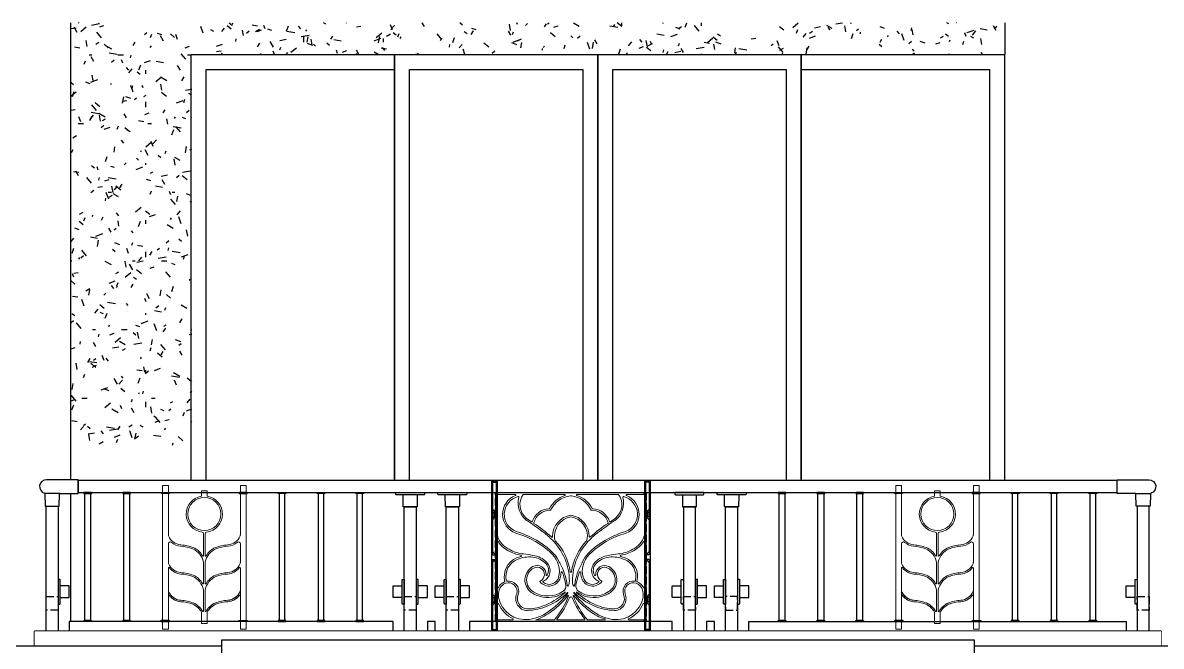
# Model space of a CAD drawing. Extents: x -12446 to 284554, y -295110 to 165007.
# Drawn here: x 81139 to 84919, y -210719 to -208649 of the extents above; entities that cross this region are included whole.
import ezdxf

# ---------------------------------------------------------------- set-up
doc = ezdxf.new("R2010")
doc.units = 0
doc.header["$LTSCALE"] = 1000
doc.linetypes.add('AX-14-E$0$DASH', pattern=[0.35, 0.25, -0.1])
doc.layers.get('0').update_dxf_attribs({"linetype": 'CONTINUOUS'})
doc.layers.get('Defpoints').update_dxf_attribs({"linetype": 'CONTINUOUS'})
for name, color, linetype in [('A-Anno-Note', 241, 'CONTINUOUS'), ('AX-14-comp-tc$0$AX-T-LMCZ-Z$0$AX-13-E01-E03$0$A-Detl-Patt', 8, 'CONTINUOUS'), ('AX-14-comp-tc$0$灰褐色真石漆', 15, 'CONTINUOUS'), ('AX-14-E$0$A-Detl-Fine', 152, 'CONTINUOUS'), ('AX-14-E$0$A-Detl-Medm', 40, 'CONTINUOUS'), ('AX-14-E$0$A-Detl-Thin', 131, 'CONTINUOUS'), ('AX-14-E$0$A-elev-FIXT', 9, 'CONTINUOUS'), ('AX-14-E$0$A-elev-HRAL', 61, 'CONTINUOUS'), ('AX-14-E$0$A-elev-XFINE', 8, 'CONTINUOUS'), ('AX-14-E$0$S-TYN太阳能板', 34, 'CONTINUOUS'), ('AX-14-E$0$埋件', 252, 'CONTINUOUS'), ('AX-14-E$0$栏杆型材', 82, 'CONTINUOUS'), ('AX-14-E$0$立面填充', 251, 'CONTINUOUS'), ('AX-14-E$0$阳台栏杆扶手', 82, 'CONTINUOUS')]:
    doc.layers.add(name, color=color, linetype=linetype)
doc.layers.add('AX-14-E$0$花形线', color=241, linetype='CONTINUOUS', lineweight=15)

# ---------------------------------------------------------------- blocks, each defined once
blk = doc.blocks.new('AX-14-E$0$A$C1DD741FE')
at = {"layer": 'AX-14-E$0$A-Detl-Thin'}
for p in [(26970.2, 1550), (23229.8, 1500)]:
    blk.add_line(p, (23229.8, 1550), dxfattribs=at)
at = {"layer": 'AX-14-E$0$A-Detl-Thin', "color": 1}
blk.add_lwpolyline([(22850, 1400), (22850, 1500), (23229.8, 1500), (23229.8, 1550), (26970.2, 1550), (26970.2, 1500), (27050, 1500), (27050, 1550), (30870.2, 1550), (30870.2, 1500), (34700, 1500), (34700, 1400)], dxfattribs=at)
at = {"layer": 'AX-14-E$0$A-Detl-Thin'}
blk.add_lwpolyline([(23229.8, 1500), (22850, 1500), (22850, 1400), (22900, 1400), (22900, 1330), (22920, 1330), (22920, 1299.8), (22989.1, 1009.6), (23060, 1009.6), (23060, 969.8), (23074.9, 931), (23080, 889.8), (23102.6, 720), (23050, 720), (23050, 620)], dxfattribs=at)
blk.add_wipeout([(34700, 1500), (34700, 1400), (34650, 1400), (34650, 1300), (34600, 1300), (34450, 670), (34400, 670), (34400, 400), (34450, 400), (34450, 300), (31200, 300), (31200, 400), (31250, 400), (31250, 620), (23050, 620), (23050, 720), (23102.6, 720), (23074.9, 931), (23060, 969.8), (23060, 1009.6), (22989.1, 1009.6), (22920, 1300), (22920, 1330), (22900, 1330), (22900, 1400), (22850, 1400), (22850, 1500), (23229.8, 1500), (23229.8, 1550), (26970.2, 1550), (26970.2, 1500), (27050, 1500), (27050, 1550), (30870.2, 1550), (30870.2, 1500)]).dxf.layer = 'AX-14-E$0$A-Detl-Medm'
at = {"layer": 'AX-14-E$0$A-Detl-Medm'}
blk.add_line((30950, 1500), (22850, 1500), dxfattribs=at)
blk = doc.blocks.new('AX-14-E$0$4080转角立图')
at = {"layer": 'AX-14-E$0$A-elev-FIXT', "linetype": 'Continuous'}
blk.add_line((25.6, 42), (-24.3, 42), dxfattribs=at)
blk.add_lwpolyline([(-25.3, 43, -0.327139), (-24.2, 41.5), (-23.5, 0), (23.5, 0), (24.2, 40.5, -0.409111), (25.7, 42), (85.3, 42, 0.414214), (86.8, 43.5), (86.8, 86.5, 0.414214), (85.3, 88), (-18.8, 88, 0.865157)], format="xyb", close=True, dxfattribs=at)
blk = doc.blocks.new('AX-14-E$0$螺帽01')
at = {"layer": 'AX-14-E$0$A-elev-XFINE', "linetype": 'Continuous'}
blk.add_lwpolyline([(-12.5, -3), (12.5, -3, 0.414214), (13, -2.5), (13, -0.5, 0.414214), (12.5, 0), (-12.5, 0, 0.414214), (-13, -0.5), (-13, -2.5, 0.414214)], format="xyb", close=True, dxfattribs=at)
blk = doc.blocks.new('AX-14-E$0$40固定座立图')
at = {"layer": 'AX-14-E$0$A-elev-HRAL', "color": 6, "linetype": 'Continuous'}
blk.add_line((-26.5, -7), (26.5, -7), dxfattribs=at)
blk.add_lwpolyline([(48, -5), (48.1, 0), (-48.1, 0), (-48, -5, 0.41166), (-46, -7), (-26.5, -7, -0.41166), (-23.5, -10), (-23.2, -46, 0.41166), (-22.2, -47), (22.2, -47, 0.41166), (23.2, -46), (23.5, -10, -0.41166), (26.5, -7), (46, -7, 0.41166)], format="xyb", close=True, dxfattribs=at)
blk = doc.blocks.new('AX-14-E$0$镁铝合金竖杆496')
at = {"layer": 'AX-14-E$0$A-elev-HRAL', "ltscale": 10}
for p, q in [((-13.5, 251.5, 0), (-13.5, -243.5, 0)), ((-13, 252, 0), (5, 252, 0)), ((-10, 248, 0), (-10, 149.3)), ((-9.5, 248.5, 0), (1.5, 248.5, 0)), ((2, 248, 0), (2, -240, 0)), ((5.5, 251.5, 0), (5.5, -243.5, 0)), ((-10, 159.3), (0, 149.3)), ((-10, 149.3), (0, 149.3)), ((-10, 148.3), (-10, 134.3)), ((-10, 148.3), (0, 148.3)), ((-10, 134.3), (0, 134.3)), ((-10, 133.3), (-10, 8)), ((-10, 133.3), (0, 133.3)), ((-10, 123.3), (0, 133.3)), ((0, 149.3), (0, 133.3)), ((2, 141.3), (5.5, 141.3)), ((-10, 18), (0, 8)), ((-10, 8), (0, 8)), ((0, 8), (0, -8)), ((-10, -8), (-10, -133.5)), ((-10, -8), (0, -8)), ((-10, -18), (0, -8)), ((-10, -123.5), (0, -133.5)), ((-10, -133.5), (0, -133.5)), ((-10, -134.5), (-10, -148.5)), ((-10, -134.5), (0, -134.5)), ((-10, -148.5), (0, -148.5)), ((-10, -149.5), (-10, -240, 0)), ((-10, -149.5), (0, -149.5)), ((-10, -159.5), (0, -149.5)), ((0, -133.5), (0, -149.5)), ((2, -141.5), (5.5, -141.5)), ((-13, -244, 0), (5, -244, 0)), ((-9.5, -240.5, 0), (1.5, -240.5, 0))]:
    blk.add_line(p, q, dxfattribs=at)
for centre, start, end in [((-13, 251.5, 0), 90, 180), ((-9.5, 248, 0), 90, 180), ((1.5, 248, 0), 0, 90), ((5, 251.5, 0), 0, 90), ((-13, -243.5, 0), 180, 270), ((-9.5, -240, 0), 180, 270), ((1.5, -240, 0), 270, 0), ((5, -243.5, 0), 270, 0)]:
    blk.add_arc(centre, 0.5, start, end, dxfattribs=at)
blk = doc.blocks.new('AX-14-E$0$祥云铁花七')
at = {"layer": 'AX-14-E$0$花形线'}
for p, q in [((0, -107.2), (0, -3.2)), ((0, -3.2), (7, -3.2)), ((5.5, -6.7), (5.5, -139.2)), ((65, -5.7), (6.5, -5.7)), ((9, -1.2), (7, -3.2)), ((9, -0.2), (491, -0.2)), ((9, -0.2), (9, -1.2)), ((229.3, -5.7), (91.6, -5.7)), ((408.4, -5.7), (270.7, -5.7)), ((493.5, -5.7), (435, -5.7)), ((491, -0.2), (491, -1.2)), ((491, -1.2), (493, -3.2)), ((500, -3.2), (493, -3.2)), ((494.5, -139.2), (494.5, -6.7)), ((500, -3.2), (500, -107.2)), ((0, -407.2), (0, -107.2)), ((101.4, -84.4), (119, -97)), ((381, -97), (398.6, -84.4)), ((500, -107.2), (500, -407.2)), ((94.2, -143.7), (67, -134.4)), ((96.2, -138.5), (96.2, -138.5)), ((403.8, -138.5), (403.8, -138.5)), ((433, -134.4), (405.8, -143.7)), ((5.5, -164.1), (5.5, -314.3)), ((494.5, -314.3), (494.5, -164.1)), ((35.6, -290.7), (36, -293.1)), ((214.8, -282.6), (214.7, -282.7)), ((285.3, -282.7), (285.2, -282.6)), ((464, -293.1), (464.4, -290.7)), ((5.5, -369.9), (5.5, -421.5)), ((494.5, -421.5), (494.5, -369.9)), ((504, -348.5), (500, -348.5)), ((504, -362.5), (500, -362.5)), ((505, -349.5), (504, -348.5)), ((504, -362.5), (504, -348.5)), ((505, -361.5), (504, -362.5)), ((505, -361.5), (505, -349.5)), ((0, -425), (0, -405.2)), ((500, -405.2), (500, -425)), ((0, -425), (7, -425)), ((6.5, -422.5), (57.3, -422.5)), ((9, -427), (7, -425)), ((9, -428), (9, -427)), ((491, -428), (9, -428)), ((138.2, -422.5), (195.1, -422.5)), ((205.6, -422.5), (294.4, -422.5)), ((304.9, -422.5), (366.1, -422.5)), ((443.2, -422.5), (493.5, -422.5)), ((491, -427), (493, -425)), ((491, -428), (491, -427)), ((500, -425), (493, -425))]:
    blk.add_line(p, q, dxfattribs=at)
at = {"layer": 'AX-14-E$0$花形线', "ltscale": 10}
for p, q in [((-5, -66.7), (-4, -65.7)), ((-5, -78.7), (-5, -66.7)), ((-4, -65.7), (0, -65.7)), ((-4, -79.7), (-4, -65.7)), ((504, -65.7), (500, -65.7)), ((505, -66.7), (504, -65.7)), ((504, -79.7), (504, -65.7)), ((505, -78.7), (505, -66.7)), ((-5, -78.7), (-4, -79.7)), ((-4, -79.7), (0, -79.7)), ((504, -79.7), (500, -79.7)), ((505, -78.7), (504, -79.7)), ((-5, -349.5), (-4, -348.5)), ((-5, -361.5), (-5, -349.5)), ((-5, -361.5), (-4, -362.5)), ((-4, -348.5), (0, -348.5)), ((-4, -362.5), (-4, -348.5)), ((-4, -362.5), (0, -362.5))]:
    blk.add_line(p, q, dxfattribs=at)
at = {"layer": 'AX-14-E$0$花形线'}
for centre, radius, start, end in [((6.5, -6.7), 1, 90, 180), ((90.2, -71.8), 66.8, 111.4629, 249.7109), ((89.4, -72.2), 60.6, 103.7038, 249.4926), ((65, -7.7), 2, 291.4629, 90), ((146.9, -35), 72.1, 164.5587, 232.2861), ((75.5, -15.3), 2, 344.5587, 103.7038), ((139.1, -39.8), 58.4, 144.3447, 229.8382), ((258.8, -95.4), 90.5, 108.6201, 151.5086), ((258.2, -94.7), 84.1, 96.8348, 154.2697), ((229.3, -7.7), 2, 288.6201, 90), ((250, -26), 15, 83.1652, 96.8348), ((241.8, -94.7), 84.1, 25.7303, 83.1652), ((270.7, -7.7), 2, 90, 251.3799), ((241.2, -95.4), 90.5, 28.4914, 71.3799), ((353.1, -35), 72.1, 307.7139, 15.4413), ((360.9, -39.8), 58.4, 310.1618, 35.6553), ((424.5, -15.3), 2, 76.2962, 195.4413), ((410.6, -72.2), 60.6, 289.9688, 76.2962), ((435, -7.7), 2, 90, 248.5371), ((409.8, -71.8), 66.8, 290.2891, 68.5371), ((493.5, -6.7), 1, 0, 90), ((180.7, -114.8), 61.6, 92.9378, 162.2662), ((180.7, -114.8), 56.1, 89.2014, 164.7366), ((177.5, -51.3), 2, 272.9378, 332.1055), ((181.5, -57.7), 1, 269.2014, 334.727), ((262.6, -147.1), 73.7, 99.8083, 178.7152), ((237.4, -147.1), 73.7, 1.2848, 80.1917), ((318.5, -57.7), 1, 205.273, 270.7986), ((319.3, -114.8), 56.1, 15.2634, 90.7986), ((322.5, -51.3), 2, 207.8945, 267.0622), ((319.3, -114.8), 61.6, 17.7338, 87.0622), ((-287.1, -696.9), 719.7, 52.1378, 57.1958), ((120.2, -95.4), 2, 234.3098, 342.2662), ((128.6, -100.5), 2, 164.7366, 234.9669), ((-181, -559.2), 551.4, 48.3295, 55.988), ((261.2, -145.6), 66, 99.8055, 187.1068), ((238.8, -145.6), 66, 352.8932, 80.1945), ((681, -559.2), 551.4, 124.012, 131.6705), ((787.1, -696.9), 719.7, 122.8042, 127.8622), ((371.4, -100.5), 2, 305.0331, 15.2634), ((379.8, -95.4), 2, 197.7338, 305.6902), ((20.5, -139.2), 15, 180, 198.5788), ((78.8, -119.6), 76.5, 198.5788, 243.5048), ((73.4, -114.9), 15, 249.4926, 253.5166), ((-30.5, -466.2), 351.3, 68.8614, 73.5166), ((-3.1, -395.2), 269.7, 44.6157, 68.8614), ((-10.5, -406.5), 288.4, 45.1922, 68.2807), ((-6.7, -352.7), 276.1, 45.5911, 54.2274), ((186.9, -145.9), 2, 228.3295, 10.7823), ((510.5, -406.5), 288.4, 111.7193, 134.8078), ((503.1, -395.2), 269.7, 111.1386, 135.3843), ((313.1, -145.9), 2, 169.2177, 311.6705), ((506.7, -352.7), 276.1, 125.7726, 134.4089), ((530.5, -466.2), 351.3, 106.4044, 111.1386), ((421.2, -119.6), 76.5, 296.4952, 341.4212), ((479.5, -139.2), 15, 341.4212, 0), ((7.5, -164.1), 2, 31.9301, 180), ((78.7, -119.7), 81.9, 211.9301, 243.3006), ((105.7, -81.9), 122.5, 240.1164, 263.9737), ((49.6, -295.2), 195.5, 0.3834, 45.5911), ((205.7, -152.9), 10, 185.2537, 222.1559), ((48.3, -295.4), 202.4, 9.2413, 42.1559), ((451.7, -295.4), 202.4, 137.8441, 170.7587), ((450.4, -295.2), 195.5, 134.4089, 179.6166), ((294.3, -152.9), 10, 317.8441, 354.7463), ((394.3, -81.9), 122.5, 276.0263, 299.8836), ((421.3, -119.7), 81.9, 296.6994, 328.0699), ((492.5, -164.1), 2, 360, 148.0699), ((95.1, -278.1), 66.4, 112.1901, 194.3855), ((94.9, -277.9), 60.7, 112.1323, 192.199), ((105.7, -81.9), 128, 240.1164, 260.3322), ((115.1, -332), 123.9, 104.3564, 111.3434), ((114, -324.9), 111.5, 85.2413, 112.1323), ((83.9, -210), 2, 284.3564, 80.3322), ((53.6, -567.3), 365.7, 78.9111, 83.8433), ((114.3, -285.5), 72.2, 43.6853, 82.8845), ((115.1, -283.9), 76, 43.334, 83.3313), ((133.7, -261.3), 78.3, 345.2933, 45.1922), ((133.7, -261.3), 83.8, 21.5129, 45.1922), ((366.3, -261.3), 78.3, 134.8078, 194.7067), ((366.3, -261.3), 83.8, 134.8078, 158.4871), ((384.9, -283.9), 76, 96.6687, 136.666), ((385.7, -285.5), 72.2, 97.1155, 136.3147), ((446.4, -567.3), 365.7, 96.1567, 101.0889), ((386, -324.9), 111.5, 67.8677, 94.7586), ((416.1, -210), 2, 99.6678, 255.6436), ((384.9, -332), 123.9, 68.6566, 75.6436), ((394.3, -81.9), 128, 279.6678, 299.8836), ((405.1, -277.9), 60.7, 347.801, 67.8677), ((404.9, -278.1), 66.4, 345.6145, 67.8099), ((148.1, -290.2), 50.6, 118.3226, 234.3446), ((148, -290.1), 45, 117.9536, 240.6207), ((138.1, -271.5), 29.5, 357.7363, 118.4287), ((138.1, -271.5), 24, 293.393, 117.9205), ((142, -258.6), 39.1, 295.1597, 43.334), ((144.4, -257.8), 31.3, 329.1668, 45.0781), ((230.3, -223.3), 20, 201.5129, 209.4559), ((34.3, -333.9), 205, 7.1734, 29.4559), ((219.4, -264.8), 2, 20.1455, 177.6896), ((-25.3, -354.5), 262.7, 10.3928, 20.1455), ((250, -262.6), 2, 189.2413, 350.7587), ((465.7, -333.9), 205, 150.5441, 172.8266), ((525.3, -354.5), 262.7, 159.8545, 169.6072), ((280.6, -264.8), 2, 2.3104, 159.8545), ((269.7, -223.3), 20, 330.5441, 338.4871), ((358, -258.6), 39.1, 136.666, 244.8403), ((355.6, -257.8), 31.3, 134.9219, 210.8332), ((361.9, -271.5), 29.5, 61.5713, 182.2637), ((361.9, -271.5), 24, 62.0795, 246.607), ((352, -290.1), 45, 299.3793, 62.0464), ((351.9, -290.2), 50.6, 305.6554, 61.6774), ((44.7, -332.3), 39.3, 111.7373, 154.1364), ((45, -332.8), 34.4, 109.6431, 162.4707), ((29.7, -294.9), 1, 291.9632, 14.3855), ((42.5, -327.8), 28.8, 343.2516, 108.1432), ((37, -292.9), 1, 191.0799, 278.9061), ((42.5, -327.8), 34.3, 342.2251, 98.9061), ((148, -294.5), 1, 113.393, 217.2759), ((177.8, -271.8), 38.5, 217.2759, 343.5434), ((159.4, -295.7), 2, 115.1597, 230.4792), ((178.6, -272.6), 32.1, 230.4792, 344.4049), ((169.6, -272.8), 2, 177.7363, 329.1668), ((133.7, -261.3), 83.8, 345.2933, 357.6896), ((205.1, -292.3), 40.1, 335.5468, 357.7723), ((294.9, -292.3), 40.1, 182.2277, 204.4532), ((366.3, -261.3), 83.8, 182.3104, 194.7067), ((322.2, -271.8), 38.5, 196.4566, 322.7241), ((321.4, -272.6), 32.1, 195.5951, 309.5208), ((330.4, -272.8), 2, 210.8332, 2.2637), ((340.6, -295.7), 2, 309.5208, 64.8403), ((352, -294.5), 1, 322.7241, 66.607), ((457.5, -327.8), 34.3, 81.0939, 197.7749), ((457.5, -327.8), 28.8, 71.8568, 196.7484), ((463, -292.9), 1, 261.0939, 348.9201), ((455, -332.8), 34.4, 17.5293, 70.3569), ((470.3, -294.9), 1, 165.6145, 248.0368), ((455.3, -332.3), 39.3, 25.8636, 68.2627), ((7.5, -314.3), 2, 180, 334.1364), ((98.6, -342), 88.6, 167.2346, 184.2621), ((107.1, -351.7), 40.2, 157.1293, 212.2197), ((107.1, -351.7), 34.7, 157.134, 212.4682), ((176.1, -243.2), 105.2, 236.8488, 260.0488), ((173.7, -253.4), 89.7, 237.7959, 304.6649), ((174.2, -254), 94.3, 260.0488, 306.1557), ((75.9, -161.3), 230.4, 294.2606, 312.4746), ((92, -188), 205, 293.5859, 315.7061), ((5.5, -153.1), 295.9, 307.0893, 322.472), ((213.4, -310.8), 20, 304.6649, 10.3928), ((230.5, -331), 1.09, 342.7316, 126.1557), ((239.7, -308.1), 2, 187.1734, 335.5468), ((239.1, -332.5), 1.33, 322.472, 104.2732), ((260.3, -308.1), 2, 204.4532, 352.8266), ((260.9, -332.5), 1.33, 75.7268, 217.528), ((494.5, -153.1), 295.9, 217.528, 232.9107), ((408, -188), 205, 224.2939, 246.4141), ((286.6, -310.8), 20, 169.6072, 235.3351), ((269.5, -331), 1.09, 53.8443, 197.2684), ((424.1, -161.3), 230.4, 227.5254, 245.7394), ((325.8, -254), 94.3, 233.8443, 279.9512), ((326.3, -253.4), 89.7, 235.3351, 302.2041), ((323.9, -243.2), 105.2, 279.9512, 303.1512), ((392.9, -351.7), 34.7, 327.5318, 22.866), ((392.9, -351.7), 40.2, 327.7803, 22.8707), ((401.4, -342), 88.6, 355.7379, 12.7654), ((492.5, -314.3), 2, 205.8636, 0), ((8, -370.3), 2.5, 33.9087, 170.982), ((97.8, -332.9), 94.8, 202.3084, 245.8595), ((99.3, -331.1), 90.7, 191.1235, 277.7), ((104.7, -354.5), 36.7, 210.5687, 270.3076), ((104.7, -354.5), 31.2, 210.5585, 270.3163), ((104, -223.5), 162.2, 270.3163, 294.2606), ((100.6, -207.8), 183.4, 271.3252, 293.5859), ((23.9, -173.6), 273.8, 306.6048, 322.2397), ((-30.5, -235.3), 293.2, 320.3131, 338.4375), ((-3.8, -249.5), 268.3, 320.7734, 338.2141), ((240.9, -342.5), 1.33, 338.4375, 114.1721), ((250, -351), 5, 21.7859, 158.2141), ((503.8, -249.5), 268.3, 201.7859, 219.2266), ((259.1, -342.5), 1.33, 65.8279, 201.5625), ((530.5, -235.3), 293.2, 201.5625, 219.6869), ((476.1, -173.6), 273.8, 217.7603, 233.3952), ((399.4, -207.8), 183.4, 246.4141, 268.6748), ((396, -223.5), 162.2, 245.7394, 269.6837), ((400.5, -330.8), 91, 262.4286, 348.7478), ((395.3, -354.5), 31.2, 269.6837, 329.4415), ((395.3, -354.5), 36.7, 269.6924, 329.4313), ((402.2, -332.9), 94.8, 294.6417, 337.6916), ((492, -370.3), 2.5, 9.018, 146.0913), ((87.1, -267.4), 155.5, 279.0375, 308.5138), ((96.7, -279.7), 145.4, 285.8798, 308.5187), ((442.8, -218.5), 217.9, 233.3952, 249.4015), ((412.9, -267.4), 155.5, 231.4862, 260.9625), ((6.5, -421.5), 1, 180, 270), ((57.3, -420.5), 2, 270, 32.0975), ((138.2, -420.5), 2, 151.1399, 270), ((205.6, -420.5), 2, 140.7734, 270), ((294.4, -420.5), 2, 270, 39.2266), ((443.2, -420.5), 2, 135.3636, 270), ((493.5, -421.5), 1, 270, 0)]:
    blk.add_arc(centre, radius, start, end, dxfattribs=at)
at = {"layer": 'Defpoints', "color": 1, "linetype": 'AX-14-E$0$DASH', "ltscale": 0.1}
blk.add_lwpolyline([(0, -428), (500, -428), (500, 0), (0, 0)], close=True, dxfattribs=at)
blk = doc.blocks.new('AX-14-E$0$麦穗铁花十')
at = {"layer": 'AX-14-E$0$花形线'}
for p, q in [((0, 0), (19, 0)), ((0, -477), (0, 0)), ((19, 0), (19, -163.7)), ((258, -163.7), (258, 0)), ((258, 0), (277, 0)), ((277, 0), (277, -477)), ((148, -18), (129, -18)), ((129, -36), (129, -18)), ((148, -18), (148, -36)), ((136, -232.5), (136, -159.8)), ((141, -159.8), (141, -232.5)), ((19, -194.2), (19, -255.7)), ((258, -255.7), (258, -194.2)), ((136, -324.5), (136, -258.9)), ((141, -258.9), (141, -324.5)), ((19, -274.9), (19, -347.7)), ((258, -347.7), (258, -274.9)), ((19, -477), (19, -347.7)), ((19, -366.9), (19, -439.7)), ((19, -366.9), (19, -439.7)), ((136, -416.5), (136, -350.9)), ((136, -416.5), (136, -350.9)), ((141, -350.9), (141, -416.5)), ((141, -350.9), (141, -416.5)), ((258, -347.7), (258, -458.9)), ((258, -439.7), (258, -366.9)), ((258, -477), (258, -366.9)), ((129, -458), (129, -421.2)), ((148, -458), (148, -421.2)), ((19, -477), (0, -477)), ((148, -458), (129, -458)), ((277, -477), (258, -477))]:
    blk.add_line(p, q, dxfattribs=at)
blk.add_circle((138.5, -95.2), 55, dxfattribs=at)
for centre, radius, start, end in [((138.5, -95.2), 60, 99.1102, 263.3742), ((138.5, -95.2), 60, 276.6258, 80.8898), ((29, -163.7), 10, 180, 202.5285), ((25.5, -194.2), 6.5, 48.9817, 180), ((65, -148.8), 49, 202.5283, 264.7738), ((131, -159.8), 5, 0, 83.3742), ((146, -159.8), 5, 96.6259, 180), ((212, -148.8), 49, 275.2262, 337.4717), ((251.5, -194.2), 6.5, 360, 131.0183), ((248, -163.7), 10, 337.4718, 360), ((65, -148.8), 53.7, 228.9817, 264.9129), ((55.9, -319.5), 117.3, 67.9628, 87.8994), ((55.9, -319.4), 121.9, 67.8778, 87.8433), ((74.7, -267.6), 62.3, 11.9892, 66.0287), ((74.7, -267.6), 67, 30.6455, 66.0287), ((202.3, -267.6), 62.3, 113.9713, 168.0108), ((202.3, -267.6), 67, 113.9713, 149.3545), ((221.1, -319.4), 121.9, 92.1567, 112.1222), ((221.1, -319.5), 117.3, 92.1006, 112.0372), ((212, -148.8), 53.7, 275.0871, 311.0183), ((29, -255.7), 10, 180, 202.5285), ((65, -240.8), 49, 202.5283, 264.7738), ((134, -232.5), 2, 210.6455, 360), ((116, -258.9), 20, 360, 11.9893), ((143, -232.5), 2, 180, 329.3545), ((161, -258.9), 20, 168.0107, 180), ((212, -240.8), 49, 275.2262, 337.4717), ((248, -255.7), 10, 337.4718, 360), ((21, -274.9), 2, 37.8001, 180), ((65, -240.8), 53.7, 217.8001, 264.9129), ((55.9, -411.5), 117.3, 67.9628, 87.8994), ((55.9, -411.4), 121.9, 67.8778, 87.8433), ((74.7, -359.6), 67, 30.6455, 66.0287), ((202.3, -359.6), 67, 113.9713, 149.3545), ((221.1, -411.4), 121.9, 92.1567, 112.1222), ((221.1, -411.5), 117.3, 92.1006, 112.0372), ((212, -240.8), 53.7, 275.0871, 322.1999), ((256, -274.9), 2, 360, 142.1999), ((74.7, -359.6), 62.3, 11.9892, 66.0287), ((134, -324.5), 2, 210.6456, 360), ((143, -324.5), 2, 180, 329.3545), ((202.3, -359.6), 62.3, 113.9713, 168.0108), ((29, -347.7), 10, 180, 202.5285), ((29, -347.7), 10, 180, 202.5285), ((21, -366.9), 2, 37.8001, 180), ((21, -366.9), 2, 37.8001, 180), ((65, -332.8), 49, 202.5283, 264.7738), ((65, -332.8), 49, 202.5283, 264.7738), ((65, -332.8), 49, 202.5283, 264.7738), ((65, -332.8), 53.7, 217.8001, 264.9129), ((65, -332.8), 53.7, 217.8001, 264.9129), ((65, -332.8), 53.7, 220.6616, 264.9129), ((116, -350.9), 20, 360, 11.9892), ((116, -350.9), 20, 360, 11.9892), ((161, -350.9), 20, 168.0107, 180), ((161, -350.9), 20, 168.0108, 180), ((212, -332.8), 49, 275.2262, 339.9297), ((212, -332.8), 49, 275.2262, 337.4717), ((212, -332.8), 49, 275.2262, 337.4717), ((212, -332.8), 53.7, 275.0871, 322.1999), ((212, -332.8), 53.7, 275.0871, 322.1999), ((212, -332.8), 53.7, 275.0871, 319.3384), ((256, -366.9), 2, 360, 142.1999), ((256, -366.9), 2, 360, 142.1999), ((248, -347.7), 10, 337.4718, 360), ((248, -347.7), 10, 337.4718, 360), ((55.9, -503.5), 117.3, 67.9628, 87.8994), ((55.9, -503.5), 117.3, 67.9628, 87.8994), ((55.9, -503.4), 121.9, 67.8778, 87.8433), ((55.9, -503.4), 121.9, 67.8778, 87.8433), ((74.7, -451.6), 62.3, 29.2187, 66.0287), ((74.7, -451.6), 67, 33.5141, 66.0287), ((74.7, -451.6), 67, 30.6455, 66.0287), ((74.7, -451.6), 67, 30.6455, 66.0287), ((202.3, -451.6), 67, 113.9713, 149.3545), ((202.3, -451.6), 67, 113.9713, 149.3545), ((202.3, -451.6), 67, 113.9713, 149.3545), ((202.3, -451.6), 67, 113.9713, 146.4859), ((202.3, -451.6), 62.3, 113.9713, 150.7813), ((221.1, -503.4), 121.9, 92.1567, 112.1222), ((221.1, -503.4), 121.9, 92.1567, 112.1222), ((221.1, -503.5), 117.3, 92.1006, 112.0372), ((221.1, -503.5), 117.3, 92.1006, 112.0372), ((134, -416.5), 2, 210.6456, 360), ((134, -416.5), 2, 210.6455, 360), ((143, -416.5), 2, 180, 329.3545), ((143, -416.5), 2, 180, 329.3544)]:
    blk.add_arc(centre, radius, start, end, dxfattribs=at)
blk = doc.blocks.new('AX-14-E$0$32固定座立面')
at = {"layer": 'AX-14-E$0$栏杆型材', "color": 6, "linetype": 'Continuous'}
blk.add_line((-7, -22.5), (-7, 22.5), dxfattribs=at)
blk.add_lwpolyline([(-7, -22.5, 0.41166), (-10, -19.5), (-36, -19.3, -0.41166), (-37, -18.3), (-37, 18.3, -0.41166), (-36, 19.3), (-10, 19.5, 0.41166), (-7, 22.5), (-7, 39, -0.41166), (-5, 41), (0, 41.1), (0, -41.1), (-5, -41, -0.41166), (-7, -39)], format="xyb", close=True, dxfattribs=at)
blk = doc.blocks.new('AX-14-E$0$sreherhehrheg')
at = {"layer": 'AX-14-E$0$A-Detl-Fine'}
for points in [[(167611.3, 244652.7), (167611.3, 246017.7), (168236.3, 246017.7)], [(168286.3, 244652.7), (168286.3, 246017.7), (168861.3, 246017.7), (168861.3, 244652.7)], [(168961.3, 244652.7), (168961.3, 246017.7), (169536.3, 246017.7), (169536.3, 244652.7)], [(169586.3, 246017.7), (170211.3, 246017.7), (170211.3, 244652.7)]]:
    blk.add_lwpolyline(points, dxfattribs=at)
at = {"layer": 'AX-14-E$0$A-Detl-Thin'}
for p, q in [((167161.3, 244655.7), (167161.3, 246172.7)), ((167161.3, 244184.7), (167161.3, 244609.7))]:
    blk.add_line(p, q, dxfattribs=at)
for points in [[(167561.3, 244652.7), (167561.3, 246067.7), (168236.3, 246067.7), (168236.3, 244652.7)], [(168236.3, 244652.7), (168236.3, 246067.7), (168911.3, 246067.7), (168911.3, 244652.7)], [(168911.3, 244652.7), (168911.3, 246067.7), (169586.3, 246067.7), (169586.3, 244652.7)], [(169586.3, 244652.7), (169586.3, 246067.7), (170261.3, 246067.7), (170261.3, 244652.7)]]:
    blk.add_lwpolyline(points, dxfattribs=at)
at = {"layer": 'AX-14-E$0$A-elev-HRAL', "ltscale": 10, "elevation": 0}
for points in [[(167205.4, 244612.7, 0.414214), (167204.9, 244612.2), (167204.9, 244610.2, 0.414214), (167205.4, 244609.7), (167230.4, 244609.7, 0.414214), (167230.9, 244610.2), (167230.9, 244612.2, 0.414214), (167230.4, 244612.7)], [(167334.4, 244612.7, 0.414214), (167333.9, 244612.2), (167333.9, 244610.2, 0.414214), (167334.4, 244609.7), (167359.4, 244609.7, 0.414214), (167359.9, 244610.2), (167359.9, 244612.2, 0.414214), (167359.4, 244612.7)], [(167875.4, 244612.7, -0.414214), (167875.9, 244612.2), (167875.9, 244610.2, -0.414214), (167875.4, 244609.7), (167850.4, 244609.7, -0.414214), (167849.9, 244610.2), (167849.9, 244612.2, -0.414214), (167850.4, 244612.7)], [(168004.4, 244612.7, -0.414214), (168004.9, 244612.2), (168004.9, 244610.2, -0.414214), (168004.4, 244609.7), (167979.4, 244609.7, -0.414214), (167978.9, 244610.2), (167978.9, 244612.2, -0.414214), (167979.4, 244612.7)], [(168133.4, 244612.7, -0.414214), (168133.9, 244612.2), (168133.9, 244610.2, -0.414214), (168133.4, 244609.7), (168108.4, 244609.7, -0.414214), (168107.9, 244610.2), (168107.9, 244612.2, -0.414214), (168108.4, 244612.7)], [(169509.9, 244612.7, 0.414214), (169509.4, 244612.2), (169509.4, 244610.2, 0.414214), (169509.9, 244609.7), (169534.9, 244609.7, 0.414214), (169535.4, 244610.2), (169535.4, 244612.2, 0.414214), (169534.9, 244612.7)], [(169638.9, 244612.7, 0.414214), (169638.4, 244612.2), (169638.4, 244610.2, 0.414214), (169638.9, 244609.7), (169663.9, 244609.7, 0.414214), (169664.4, 244610.2), (169664.4, 244612.2, 0.414214), (169663.9, 244612.7)], [(169767.9, 244612.7, 0.414214), (169767.4, 244612.2), (169767.4, 244610.2, 0.414214), (169767.9, 244609.7), (169792.9, 244609.7, 0.414214), (169793.4, 244610.2), (169793.4, 244612.2, 0.414214), (169792.9, 244612.7)], [(170308.9, 244612.7, -0.414214), (170309.4, 244612.2), (170309.4, 244610.2, -0.414214), (170308.9, 244609.7), (170283.9, 244609.7, -0.414214), (170283.4, 244610.2), (170283.4, 244612.2, -0.414214), (170283.9, 244612.7)], [(170437.9, 244612.7, -0.414214), (170438.4, 244612.2), (170438.4, 244610.2, -0.414214), (170437.9, 244609.7), (170412.9, 244609.7, -0.414214), (170412.4, 244610.2), (170412.4, 244612.2, -0.414214), (170412.9, 244612.7)], [(170566.9, 244612.7, -0.414214), (170567.4, 244612.2), (170567.4, 244610.2, -0.414214), (170566.9, 244609.7), (170541.9, 244609.7, -0.414214), (170541.4, 244610.2), (170541.4, 244612.2, -0.414214), (170541.9, 244612.7)], [(167205.4, 244184.7, -0.414214), (167204.9, 244185.2), (167204.9, 244187.2, -0.414214), (167205.4, 244187.7), (167230.4, 244187.7, -0.414214), (167230.9, 244187.2), (167230.9, 244185.2, -0.414214), (167230.4, 244184.7)], [(167334.4, 244184.7, -0.414214), (167333.9, 244185.2), (167333.9, 244187.2, -0.414214), (167334.4, 244187.7), (167359.4, 244187.7, -0.414214), (167359.9, 244187.2), (167359.9, 244185.2, -0.414214), (167359.4, 244184.7)], [(167875.4, 244184.7, 0.414214), (167875.9, 244185.2), (167875.9, 244187.2, 0.414214), (167875.4, 244187.7), (167850.4, 244187.7, 0.414214), (167849.9, 244187.2), (167849.9, 244185.2, 0.414214), (167850.4, 244184.7)], [(168004.4, 244184.7, 0.414214), (168004.9, 244185.2), (168004.9, 244187.2, 0.414214), (168004.4, 244187.7), (167979.4, 244187.7, 0.414214), (167978.9, 244187.2), (167978.9, 244185.2, 0.414214), (167979.4, 244184.7)], [(168133.4, 244184.7, 0.414214), (168133.9, 244185.2), (168133.9, 244187.2, 0.414214), (168133.4, 244187.7), (168108.4, 244187.7, 0.414214), (168107.9, 244187.2), (168107.9, 244185.2, 0.414214), (168108.4, 244184.7)], [(169509.9, 244184.7, -0.414214), (169509.4, 244185.2), (169509.4, 244187.2, -0.414214), (169509.9, 244187.7), (169534.9, 244187.7, -0.414214), (169535.4, 244187.2), (169535.4, 244185.2, -0.414214), (169534.9, 244184.7)], [(169638.9, 244184.7, -0.414214), (169638.4, 244185.2), (169638.4, 244187.2, -0.414214), (169638.9, 244187.7), (169663.9, 244187.7, -0.414214), (169664.4, 244187.2), (169664.4, 244185.2, -0.414214), (169663.9, 244184.7)], [(169767.9, 244184.7, -0.414214), (169767.4, 244185.2), (169767.4, 244187.2, -0.414214), (169767.9, 244187.7), (169792.9, 244187.7, -0.414214), (169793.4, 244187.2), (169793.4, 244185.2, -0.414214), (169792.9, 244184.7)], [(170308.9, 244184.7, 0.414214), (170309.4, 244185.2), (170309.4, 244187.2, 0.414214), (170308.9, 244187.7), (170283.9, 244187.7, 0.414214), (170283.4, 244187.2), (170283.4, 244185.2, 0.414214), (170283.9, 244184.7)], [(170437.9, 244184.7, 0.414214), (170438.4, 244185.2), (170438.4, 244187.2, 0.414214), (170437.9, 244187.7), (170412.9, 244187.7, 0.414214), (170412.4, 244187.2), (170412.4, 244185.2, 0.414214), (170412.9, 244184.7)], [(170566.9, 244184.7, 0.414214), (170567.4, 244185.2), (170567.4, 244187.2, 0.414214), (170566.9, 244187.7), (170541.9, 244187.7, 0.414214), (170541.4, 244187.2), (170541.4, 244185.2, 0.414214), (170541.9, 244184.7)]]:
    blk.add_lwpolyline(points, format="xyb", close=True, dxfattribs=at)
for points in [[(167227.4, 244187.7), (167208.4, 244187.7), (167208.4, 244609.7), (167227.4, 244609.7)], [(167356.4, 244187.7), (167337.4, 244187.7), (167337.4, 244609.7), (167356.4, 244609.7)], [(167853.4, 244187.7), (167872.4, 244187.7), (167872.4, 244609.7), (167853.4, 244609.7)], [(167982.4, 244187.7), (168001.4, 244187.7), (168001.4, 244609.7), (167982.4, 244609.7)], [(168111.4, 244187.7), (168130.4, 244187.7), (168130.4, 244609.7), (168111.4, 244609.7)], [(169531.9, 244187.7), (169512.9, 244187.7), (169512.9, 244609.7), (169531.9, 244609.7)], [(169660.9, 244187.7), (169641.9, 244187.7), (169641.9, 244609.7), (169660.9, 244609.7)], [(169789.9, 244187.7), (169770.9, 244187.7), (169770.9, 244609.7), (169789.9, 244609.7)], [(170286.9, 244187.7), (170305.9, 244187.7), (170305.9, 244609.7), (170286.9, 244609.7)], [(170415.9, 244187.7), (170434.9, 244187.7), (170434.9, 244609.7), (170415.9, 244609.7)], [(170544.9, 244187.7), (170563.9, 244187.7), (170563.9, 244609.7), (170544.9, 244609.7)]]:
    blk.add_lwpolyline(points, close=True, dxfattribs=at)
at = {"layer": 'AX-14-E$0$埋件', "linetype": 'AX-14-E$0$DASH', "ltscale": 0.1, "elevation": 0}
for points in [[(167119.7, 244222.7), (167079.7, 244222.7), (167079.7, 244267.7), (167119.7, 244267.7)], [(168308.2, 244222.7), (168268.2, 244222.7), (168268.2, 244267.7), (168308.2, 244267.7)], [(168448.2, 244222.7), (168408.2, 244222.7), (168408.2, 244267.7), (168448.2, 244267.7)], [(169235.2, 244222.7), (169195.2, 244222.7), (169195.2, 244267.7), (169235.2, 244267.7)], [(169335.2, 244222.7), (169375.2, 244222.7), (169375.2, 244267.7), (169335.2, 244267.7)]]:
    blk.add_lwpolyline(points, close=True, dxfattribs=at)
at = {"layer": 'AX-14-E$0$埋件', "linetype": 'AX-14-E$0$DASH', "ltscale": 0.1}
blk.add_lwpolyline([(170741.7, 244222.7), (170701.7, 244222.7), (170701.7, 244267.7), (170741.7, 244267.7)], close=True, dxfattribs=at)
at = {"layer": 'AX-14-E$0$栏杆型材'}
for points in [[(167079.7, 244567.7), (167119.7, 244567.7), (167119.7, 244152.7), (167079.7, 244152.7)], [(170741.7, 244567.7), (170701.7, 244567.7), (170701.7, 244152.7), (170741.7, 244152.7)], [(168231.2, 244184.7), (167156.7, 244184.7), (167156.7, 244152.7), (168231.2, 244152.7)], [(169158.2, 244184.7), (168485.2, 244184.7), (168485.2, 244152.7), (169158.2, 244152.7)], [(169272.2, 244152.7), (169298.2, 244152.7), (169298.2, 244184.7), (169272.2, 244184.7)], [(169412.2, 244184.7), (170664.7, 244184.7), (170664.7, 244152.7), (169412.2, 244152.7)]]:
    blk.add_lwpolyline(points, close=True, dxfattribs=at)
at = {"layer": 'AX-14-E$0$栏杆型材', "elevation": 0}
for points in [[(168268.2, 244565.7), (168308.2, 244565.7), (168308.2, 244152.7), (168268.2, 244152.7)], [(168408.2, 244565.7), (168448.2, 244565.7), (168448.2, 244152.7), (168408.2, 244152.7)], [(169235.2, 244565.7), (169195.2, 244565.7), (169195.2, 244152.7), (169235.2, 244152.7)], [(169335.2, 244565.7), (169375.2, 244565.7), (169375.2, 244152.7), (169335.2, 244152.7)], [(168345.2, 244152.7), (168371.2, 244152.7), (168371.2, 244184.7), (168345.2, 244184.7)]]:
    blk.add_lwpolyline(points, close=True, dxfattribs=at)
at = {"layer": 'AX-14-E$0$阳台栏杆扶手'}
blk.add_lwpolyline([(167186.4, 244612.7), (170634.9, 244612.7), (170634.9, 244652.7), (167186.4, 244652.7)], close=True, dxfattribs=at)
blk.add_blockref('AX-14-E$0$麦穗铁花十', (167466.4, 244636.7, 0))
at = {"xscale": -1}
for name, p in [('AX-14-E$0$祥云铁花七', (169071.7, 244612.7, 0)), ('AX-14-E$0$麦穗铁花十', (170176.9, 244636.7, 0))]:
    blk.add_blockref(name, p, dxfattribs=at)
at = {"layer": 'AX-14-E$0$A-elev-HRAL'}
for name, p in [('AX-14-E$0$4080转角立图', (167099.7, 244567.7)), ('AX-14-E$0$镁铝合金竖杆496', (168571.7, 244398.7, 0)), ('AX-14-E$0$40固定座立图', (169215.2, 244612.7, 0)), ('AX-14-E$0$32固定座立面', (168268.2, 244283.7)), ('AX-14-E$0$32固定座立面', (168408.2, 244283.7)), ('AX-14-E$0$32固定座立面', (169195.2, 244283.7)), ('AX-14-E$0$32固定座立面', (169335.2, 244283.7)), ('AX-14-E$0$32固定座立面', (170701.7, 244283.7))]:
    blk.add_blockref(name, p, dxfattribs=at)
at = {"layer": 'AX-14-E$0$A-elev-HRAL', "xscale": -1}
for name, p in [('AX-14-E$0$镁铝合金竖杆496', (169071.7, 244398.7, 0)), ('AX-14-E$0$4080转角立图', (170721.7, 244567.7)), ('AX-14-E$0$40固定座立图', (168288.2, 244612.7, 0)), ('AX-14-E$0$40固定座立图', (168428.2, 244612.7, 0)), ('AX-14-E$0$40固定座立图', (169355.2, 244612.7, 0)), ('AX-14-E$0$32固定座立面', (167119.7, 244283.7)), ('AX-14-E$0$32固定座立面', (168308.2, 244283.7)), ('AX-14-E$0$32固定座立面', (168448.2, 244283.7)), ('AX-14-E$0$32固定座立面', (169235.2, 244283.7)), ('AX-14-E$0$32固定座立面', (169375.2, 244283.7))]:
    blk.add_blockref(name, p, dxfattribs=at)
at = {"layer": 'AX-14-E$0$栏杆型材', "xscale": -1}
for p in [(167475.9, 244612.7, 0), (167476.6, 244612.6, 0), (169908.7, 244612.6, 0), (169909.4, 244612.7, 0)]:
    blk.add_blockref('AX-14-E$0$螺帽01', p, dxfattribs=at)
at = {"layer": 'AX-14-E$0$栏杆型材'}
for p in [(167733.9, 244612.7, 0), (167734.6, 244612.6, 0), (170166.7, 244612.6, 0), (170167.4, 244612.7, 0)]:
    blk.add_blockref('AX-14-E$0$螺帽01', p, dxfattribs=at)
at = {"layer": 'AX-14-E$0$栏杆型材', "rotation": 180}
for p in [(167473.7, 244184.7, 0), (167475.9, 244184.7, 0), (169909.4, 244184.7, 0), (169911.6, 244184.7, 0)]:
    blk.add_blockref('AX-14-E$0$螺帽01', p, dxfattribs=at)
at = {"layer": 'AX-14-E$0$栏杆型材', "xscale": -1, "rotation": 180}
for p in [(167731.7, 244184.7, 0), (167733.9, 244184.7, 0), (170167.4, 244184.7, 0), (170169.6, 244184.7, 0)]:
    blk.add_blockref('AX-14-E$0$螺帽01', p, dxfattribs=at)
blk = doc.blocks.new('AX-14-E$0$A$C7ECB27C2')
blk.add_wipeout([(2500, 800), (0, 800), (0, 0), (2500, 0)])
at = {"layer": 'AX-14-E$0$立面填充'}
h = blk.add_hatch(dxfattribs=at)
h.set_pattern_fill('ANSI33', color=256, scale=100)
h.set_pattern_definition([(45, (-353279.97, -423508.4), (-224.5064, 224.5064), []), (45, (-353055.47, -423508.4), (-224.5064, 224.5064), [158.75, -79.375])])
h.paths.add_polyline_path([(2450, 750), (50, 750), (50, 50), (2450, 50)])
at = {"layer": 'AX-14-E$0$S-TYN太阳能板'}
for points in [[(2500, 800), (0, 800), (0, 0), (2500, 0)], [(2450, 750), (50, 750), (50, 50), (2450, 50)]]:
    blk.add_lwpolyline(points, close=True, dxfattribs=at)
blk = doc.blocks.new('AX-14-E$0$M16太阳能')
blk.add_blockref('AX-14-E$0$A$C7ECB27C2', (168312.6, 122397.8))
blk = doc.blocks.new('AX-14-comp-tc')
at = {"layer": 'AX-14-comp-tc$0$灰褐色真石漆'}
h = blk.add_hatch(dxfattribs=at)
h.set_pattern_fill('离散材料', color=256, scale=50)
h.set_pattern_definition([(0, (-85797.83, -438351.72), (132, 228), [12, -201, 9, -87, 18, -213]), (10, (-85854.83, -438228.72), (80.67614, 285.34428), [21, -51, 27, -159, 15, -198]), (20, (-85884.83, -438324.72), (133.47095, 220.97625), [24, -165, 21, -123, 15, -96]), (30, (-85797.83, -438342.72), (-21.96926, 254.05187), [15, -99, 12, -147, 9, -195]), (40, (-85881.83, -438276.72), (33.83592, 216.370355), [12, -132, 9, -84, 24, -153]), (50, (-85836.83, -438384.72), (-80.24786, 235.7335), [6, -111, 15, -183, 18, -93]), (60, (-85827.83, -438363.72), (-99.47303, 223.70766), [15, -123, 6, -144, 12, -111]), (70, (-85860.83, -438399.72), (-109.89227, 215.58685), [9, -57, 18, -96, 12, -132]), (80, (-85845.83, -438222.72), (-208.56534, 164.71945), [21, -132, 9, -156, 18, -147]), (90, (-85827.83, -438351.72), (-264, 111), [18, -93, 12, -183, 6, -186]), (100, (-85875.83, -438258.72), (-247.97146, 145.14529), [21, -117, 18, -96, 21, -219]), (110, (-85896.83, -438429.72), (-240.44034, 81.69114), [24, -78, 12, -159, 18, -174]), (120, (-85977.83, -438393.72), (-286.64994, 28.49227), [15, -201, 18, -93, 21, -123]), (130, (-85911.83, -438459.72), (-279.10777, 71.26608), [9, -66, 12, -129, 24, -168]), (140, (-86001.83, -438219.72), (-220.59685, -34.20569), [18, -108, 21, -93, 12, -126]), (150, (-85752.83, -438477.72), (-204.82497, -120.76726), [12, -84, 24, -186, 21, -171]), (160, (-85950.83, -438309.72), (-237.90107, -162.42869), [18, -126, 15, -114, 12, -183]), (170, (-85932.83, -438381.72), (-215.64405, -169.12317), [27, -99, 18, -135, 24, -132])])
h.paths.add_polyline_path([(81147.5, -215071.9), (81547.5, -215071.9), (81547.5, -216473.9), (81147.5, -216473.9)])
h = blk.add_hatch(dxfattribs=at)
h.set_pattern_fill('离散材料', color=256, scale=50)
h.set_pattern_definition([(0, (-89497.83, -438351.72), (132, 228), [12, -201, 9, -87, 18, -213]), (10, (-89554.83, -438228.72), (80.67614, 285.34428), [21, -51, 27, -159, 15, -198]), (20, (-89584.83, -438324.72), (133.47095, 220.97625), [24, -165, 21, -123, 15, -96]), (30, (-89497.83, -438342.72), (-21.96926, 254.05187), [15, -99, 12, -147, 9, -195]), (40, (-89581.83, -438276.72), (33.83592, 216.370355), [12, -132, 9, -84, 24, -153]), (50, (-89536.83, -438384.72), (-80.24786, 235.7335), [6, -111, 15, -183, 18, -93]), (60, (-89527.83, -438363.72), (-99.47303, 223.70766), [15, -123, 6, -144, 12, -111]), (70, (-89560.83, -438399.72), (-109.89227, 215.58685), [9, -57, 18, -96, 12, -132]), (80, (-89545.83, -438222.72), (-208.56534, 164.71945), [21, -132, 9, -156, 18, -147]), (90, (-89527.83, -438351.72), (-264, 111), [18, -93, 12, -183, 6, -186]), (100, (-89575.83, -438258.72), (-247.97146, 145.14529), [21, -117, 18, -96, 21, -219]), (110, (-89596.83, -438429.72), (-240.44034, 81.69114), [24, -78, 12, -159, 18, -174]), (120, (-89677.83, -438393.72), (-286.64994, 28.49227), [15, -201, 18, -93, 21, -123]), (130, (-89611.83, -438459.72), (-279.10777, 71.26608), [9, -66, 12, -129, 24, -168]), (140, (-89701.83, -438219.72), (-220.59685, -34.20569), [18, -108, 21, -93, 12, -126]), (150, (-89452.83, -438477.72), (-204.82497, -120.76726), [12, -84, 24, -186, 21, -171]), (160, (-89650.83, -438309.72), (-237.90107, -162.42869), [18, -126, 15, -114, 12, -183]), (170, (-89632.83, -438381.72), (-215.64405, -169.12317), [27, -99, 18, -135, 24, -132])])
h.paths.add_polyline_path([(81547.5, -215176.9), (84247.5, -215176.9), (84247.5, -215071.9), (81547.5, -215071.9)])
at = {"layer": 'AX-14-comp-tc$0$AX-T-LMCZ-Z$0$AX-13-E01-E03$0$A-Detl-Patt'}
blk.add_line((84247.5, -215176.9), (84247.5, -215071.9), dxfattribs=at)
blk = doc.blocks.new('AX-14-E')
at = {"layer": 'AX-14-E$0$A-Detl-Thin'}
blk.add_blockref('AX-14-E$0$A$C1DD741FE', (57948.5, -212219.4), dxfattribs=at)
at = {"layer": 'AX-14-E$0$A-Detl-Thin', "color": 1}
blk.add_blockref('AX-14-E$0$sreherhehrheg', (-85862.8, -454822.1), dxfattribs=at)
at = {"layer": 'AX-14-E$0$A-Detl-Thin'}
blk.add_blockref('AX-14-E$0$A$C1DD741FE', (57948.5, -212219.4), dxfattribs=at)
blk.add_blockref('AX-14-E$0$M16太阳能', (-86514.1, -333897.2), dxfattribs=at)
blk.add_blockref('AX-14-comp-tc', (152.8, 6422.5), dxfattribs=at)

msp = doc.modelspace()

# ---------------------------------------------------------------- block references
at = {"layer": 'A-Anno-Note'}
msp.add_blockref('AX-14-E', (0, 0), dxfattribs=at)

doc.saveas('drawing.dxf')
